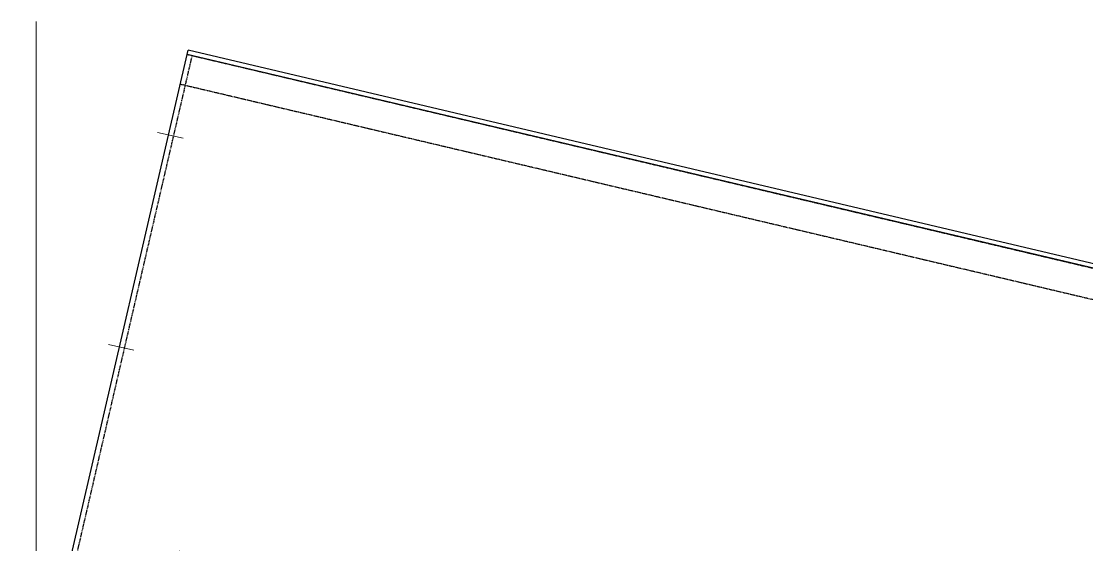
# Model space of a CAD drawing. Header units: millimetres. Extents: x 845401 to 948039, y 511594 to 550263.
# Drawn here: x 896900 to 897513, y 518727 to 519028 of the extents above; entities that cross this region are included whole.
import ezdxf

# ---------------------------------------------------------------- set-up
doc = ezdxf.new("R2010")
doc.units = ezdxf.units.MM
for name, pattern in [('ACAD_ISO02W100', [15, 12, -3]), ('CENTER', [0]), ('CENTER2', [28.575000000000003, 19.05, -3.175, 3.175, -3.175]), ('CENTERX2', [4, 2.5, -0.5, 0.5, -0.5]), ('DASHED', [0.75, 0.5, -0.25]), ('DASHED2', [0.375, 0.25, -0.125]), ('HIDDEN', [0.375, 0.25, -0.125])]:
    doc.linetypes.add(name, pattern=pattern)
doc.layers.add('00', color=7, linetype='Continuous')
doc.layers.add('虚线', color=4, linetype='ACAD_ISO02W100')
for name, color, linetype, lineweight in [('A-剖-0.10mm.......SECT-L01', 255, 'Continuous', 18), ('中心线', 1, 'CENTER', 9), ('剖面线', 6, 'Continuous', 15), ('粗实线', 7, 'Continuous', 30)]:
    doc.layers.add(name, color=color, linetype=linetype, lineweight=lineweight)

# ---------------------------------------------------------------- blocks, each defined once
blk = doc.blocks.new('6308zza')
h = blk.add_hatch()
h.set_pattern_fill('ANSI31', color=2, scale=0.25, style=0)
h.set_pattern_definition([(45, (-1872.50482304563, -2641.387181839289), (-0.5612660075668221, 0.5612660075668221), [])])
h.paths.add_polyline_path([(9, 32.5, 1), (-9, 32.5, 1)])
h = blk.add_hatch()
h.set_pattern_fill('ANSI31', color=2, scale=0.25, angle=36, style=0)
h.set_pattern_definition([(80.99999999999999, (37.68020718654225, -3237.557838664884), (-0.7839776203473905, 0.1241698566256834), [])])
h.paths.add_polyline_path([(-28.10302069950558, 26.29305231718536, 1), (-10.10302069950558, 26.29305231718536, 1)])
h = blk.add_hatch()
h.set_pattern_fill('ANSI31', color=2, scale=0.25, angle=-36.00000000000007, style=0)
h.set_pattern_definition([(8.999999999999932, (-3067.456654972481, -1036.296398999382), (-0.1241698566256823, 0.7839776203473907), [])])
h.paths.add_polyline_path([(10.10302069950558, 26.29305231718581, 1), (28.10302069950558, 26.29305231718581, 1)])
h = blk.add_hatch()
h.set_pattern_fill('ANSI31', color=2, scale=0.25, angle=71.99999999999999, style=0)
h.set_pattern_definition([(116.9999999999999, (1933.472678976594, -2597.091441664141), (-0.7072364285745171, -0.360354959168265), [])])
h.paths.add_polyline_path([(-39.90933677959219, 10.04305231718535, 1), (-21.9093367795922, 10.04305231718535, 1)])
h = blk.add_hatch()
h.set_pattern_fill('ANSI31', color=2, scale=0.25, angle=-72.00000000000007, style=0)
h.set_pattern_definition([(333, (-3090.7443037169, 964.6243858391637), (0.360354959168266, 0.7072364285745164), [])])
h.paths.add_polyline_path([(39.9093367795931, 10.04305231718444, 1), (21.90933677959311, 10.04305231718444, 1)])
h = blk.add_hatch()
h.set_pattern_fill('ANSI31', color=2, scale=0.25, angle=108, style=0)
h.set_pattern_definition([(153, (3090.744303716901, -964.6243858391632), (-0.3603549591682657, -0.7072364285745169), [])])
h.paths.add_polyline_path([(-39.9093367795931, -10.04305231718717, 1), (-21.90933677959311, -10.04305231718717, 1)])
h = blk.add_hatch()
h.set_pattern_fill('ANSI31', color=2, scale=0.25, angle=-108, style=0)
h.set_pattern_definition([(296.9999999999999, (-1933.472678976591, 2597.091441664142), (0.7072364285745173, 0.3603549591682644), [])])
h.paths.add_polyline_path([(39.90933677959265, -10.04305231718581, 1), (21.90933677959264, -10.04305231718581, 1)])
h = blk.add_hatch()
h.set_pattern_fill('ANSI31', color=2, scale=0.25, angle=143.9999999999999, style=0)
h.set_pattern_definition([(188.9999999999999, (3067.45665497248, 1036.296398999383), (0.1241698566256828, -0.7839776203473906), [])])
h.paths.add_polyline_path([(-10.10302069950558, -26.29305231718627, 1), (-28.10302069950558, -26.29305231718627, 1)])
h = blk.add_hatch()
h.set_pattern_fill('ANSI31', color=2, scale=0.25, angle=-144, style=0)
h.set_pattern_definition([(260.9999999999999, (-37.68020718654043, 3237.557838664884), (0.7839776203473905, -0.1241698566256837), [])])
h.paths.add_polyline_path([(28.10302069950513, -26.29305231718627, 1), (10.10302069950512, -26.29305231718627, 1)])
h = blk.add_hatch()
h.set_pattern_fill('ANSI31', color=2, scale=0.25, angle=180, style=0)
h.set_pattern_definition([(225, (1872.504823045632, 2641.387181839288), (0.5612660075668217, -0.5612660075668225), [])])
h.paths.add_polyline_path([(9.000000000000453, -32.50000000000046, 1), (-8.999999999999545, -32.50000000000046, 1)])
at = {"color": 1, "linetype": 'CENTER2', "ltscale": 0.25}
for p, q in [((0, 50), (0, -50)), ((-50, 0), (50, 0))]:
    blk.add_line(p, q, dxfattribs=at)
at = {"color": 2}
for centre, radius in [((0, 0), 45), ((0, 0), 40), ((0, 32.5), 9), ((-19.10302069950558, 26.29305231718536), 9), ((19.10302069950558, 26.29305231718581), 9), ((0, 0), 25), ((-30.9093367795922, 10.04305231718535), 9), ((0, 0), 20), ((30.90933677959311, 10.04305231718444), 9), ((-30.90933677959311, -10.04305231718717), 9), ((30.90933677959265, -10.04305231718581), 9), ((-19.10302069950558, -26.29305231718627), 9), ((19.10302069950512, -26.29305231718627), 9), ((4.547e-13, -32.50000000000046), 9)]:
    blk.add_circle(centre, radius, dxfattribs=at)
at = {"color": 1, "linetype": 'CENTER2', "ltscale": 0.25}
blk.add_circle((0, 0), 32.5, dxfattribs=at)
at = {"color": 3, "insert": (-10.02002375226584, 5.532529507072465), "char_height": 5, "width": 23.10382851527174, "attachment_point": 1}
blk.add_mtext('{\\fSimSun|b0|i0|c134|p54;轴承}6308', dxfattribs=at)
blk = doc.blocks.new('ztt2015-05-20e')
at = {"layer": '剖面线'}
h = blk.add_hatch(dxfattribs=at)
h.set_pattern_fill('ANSI31', color=256, scale=25, style=0)
h.set_pattern_definition([(45, (-811205.8483700763, 604385.6304865793), (-2.209708691207958, 2.209708691207959), [])])
h.paths.add_polyline_path([(-7, 15.5), (-7, 22.5, 0.4142135623730951), (-29.5, 0), (-22.5, 0, -0.4142135623730951)])
h.paths.add_polyline_path([(-7, 22.5), (-7, 15.5, -0.4142135623730951), (8.5, 0), (15.5, 0, 0.4142135623730951)])
h.paths.add_polyline_path([(15.5, 0), (8.5, 0, -0.4142135623730951), (-7, -15.5), (-7, -22.5, 0.4142135623730951)])
h.paths.add_polyline_path([(-22.5, 0), (-29.5, 0, 0.4142135623730951), (-7, -22.5), (-7, -15.5, -0.4142135623730951)])
at = {"layer": '中心线'}
for p, q in [((-7, 28), (-7, -28)), ((-35, 0), (21, 0))]:
    blk.add_line(p, q, dxfattribs=at)
at = {"layer": '粗实线', "color": 0}
for radius in [22.5, 15.5]:
    blk.add_circle((-7, 0), radius, dxfattribs=at)
blk = doc.blocks.new('A$C20566805')
at = {"color": 1, "linetype": 'CENTERX2'}
for p, q in [((25.99999308877805, 3.8363286876e-06), (25.99999308877805, 52.00000383632868)), ((-6.911221944999999e-06, 26.00000383632869), (51.99999308877807, 26.00000383632869))]:
    blk.add_line(p, q, dxfattribs=at)
at = {"color": 0}
blk.add_lwpolyline([(19.64914012769218, 37.00000383632869), (13.2982871666063, 26.00000383632869), (19.64914012769218, 15.00000383632869), (32.35084604986393, 15.00000383632869), (38.70169901094985, 26.00000383632869), (32.35084604986397, 37.00000383632869)], close=True, dxfattribs=at)
for radius in [22.5, 15]:
    blk.add_circle((25.99999308877805, 26.00000383632869), radius, dxfattribs=at)
at = {"color": 4, "linetype": 'DASHED2'}
blk.add_circle((25.99999308877805, 26.00000383632869), 13.25, dxfattribs=at)
blk = doc.blocks.new('gzsf1234-0o9u')
at = {"color": 1, "linetype": 'CENTER2'}
for p, q in [((11.89452534739394, 46.73237138078548), (11.89452534739394, -80.77555432915688)), ((11.89452534739394, 0.4784085258143023), (11.89452534739394, -34.5215914741857)), ((-51.85943750757724, -17.0215914741857), (75.64848820236512, -17.0215914741857)), ((-8.605474652606063, -17.0215914741857), (32.39452534739394, -17.0215914741857))]:
    blk.add_line(p, q, dxfattribs=at)
for radius in [50, 20]:
    blk.add_circle((11.89452534739394, -17.0215914741857), radius)
at = {"color": 4, "linetype": 'HIDDEN', "ltscale": 20}
for radius in [44, 22.5, 15, 14.25]:
    blk.add_circle((11.89452534739394, -17.0215914741857), radius, dxfattribs=at)
blk.add_blockref('6308zza', (11.89452534762677, -17.0215914741857))
at = {"color": 0}
for name, p in [('ztt2015-05-20e', (18.89452534762677, -17.02159147441853)), ('A$C20566805', (-14.10546774137765, -43.02159531076904))]:
    blk.add_blockref(name, p, dxfattribs=at)
blk = doc.blocks.new('G$C50D05676')
at = {"xscale": -1}
blk.add_blockref('gzsf1234-0o9u', (851.8945253482088, 308.6066785694566), dxfattribs=at)
blk = doc.blocks.new('A$Cea0d7c37')
at = {"extrusion": (-1.665334535588787e-16, 8.539653359450806e-14, -1), "zscale": -1, "rotation": 359.9999999995272}
blk.add_blockref('G$C50D05676', (-760.0000000025611, -206.5139224968443), dxfattribs=at)
blk = doc.blocks.new('A$Cec42e035')
at = {"layer": '中心线'}
for p, q in [((0, 335.0010194312781, 1.992841134779155e-06), (14.99999999988358, 335.0010194303468, 1.992842953768559e-06)), ((1.164153218269348e-10, 210.0010194311617, 1.992842953768559e-06), (15, 210.0010194303468, 1.992841134779155e-06))]:
    blk.add_line(p, q, dxfattribs=at)
at = {"layer": '粗实线'}
for p, q in [((1966.744714848464, 374.7678521173075, 1.992842953768559e-06), (6.428209622623399, 382.5010389300296, 1.992839315789752e-06)), ((6.438071711920202, 85.00000001816079, 1.992842953768559e-06), (6.438071711920202, 385.0010194759816, 1.992842953768559e-06))]:
    blk.add_line(p, q, dxfattribs=at)
at = {"layer": '粗实线', "elevation": 1.992841134779155e-06}
blk.add_lwpolyline([(2036.438071717042, 85.00000007799827), (1968.733587319963, 377.2600257337326), (6.438071712153032, 385.0010194781935)], dxfattribs=at)
at = {"layer": '虚线', "color": 4, "linetype": 'DASHED'}
for p, q in [((6.438071711920202, 382.5003756764345, 1.992844772757962e-06), (1969.318812552025, 374.7570732970489, 0.4246238655596244)), ((9.43807171098888, 365.0003756764345, 1.992841134779155e-06), (9.43807171098888, 382.5003756764345, 1.992842953768559e-06)), ((6.438071711920202, 365.0003756764345, 1.992841134779155e-06), (1973.376553586917, 357.2410660505993, 0.4255016598963266)), ((9.438071711920202, 88.00000007764902, 1.992842953768559e-06), (9.43807171098888, 365.0003756764345, 1.992841134779155e-06))]:
    blk.add_line(p, q, dxfattribs=at)

msp = doc.modelspace()

# ---------------------------------------------------------------- linework, layer by layer
at = {"layer": 'A-剖-0.10mm.......SECT-L01'}
msp.add_line((896908.2467637446, 518560.9258434088), (896908.2467637446, 519027.8102016761), dxfattribs=at)

# ---------------------------------------------------------------- block references
at = {"layer": '00', "extrusion": (-0.0123774026173644, 0.001414984244539114, 0.9999223958508158), "rotation": 346.9570239291501}
msp.add_blockref('A$Cec42e035', (896833.719541551, 518652.8495321989, -10367.40881360032), dxfattribs=at)
at = {"layer": 'A-剖-0.10mm.......SECT-L01', "extrusion": (-0.01237740261736803, 0.001414984244517608, 0.9999223958508157), "rotation": 346.9570239284661}
msp.add_blockref('A$Cea0d7c37', (896966.2077349378, 518575.8927858694, -10367.4088116219), dxfattribs=at)

doc.saveas('drawing.dxf')
